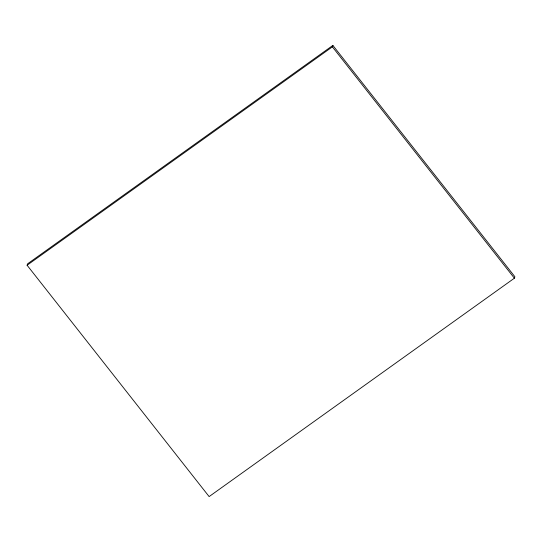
<?xml version="1.0" encoding="UTF-8"?>
<svg xmlns="http://www.w3.org/2000/svg" width="542" height="542" viewBox="0 0 542 542"><rect width="100%" height="100%" fill="white"/><g stroke="black" fill="none" stroke-linecap="round" stroke-linejoin="round"><path stroke-width="0.81" d="M27.1 265.241L27.615 263.798L332.876 45.413L514.9 276.759L514.385 278.202L209.124 496.587L27.1 265.241L332.368 46.856L332.876 45.413M332.368 46.856L514.385 278.202"/></g></svg>
